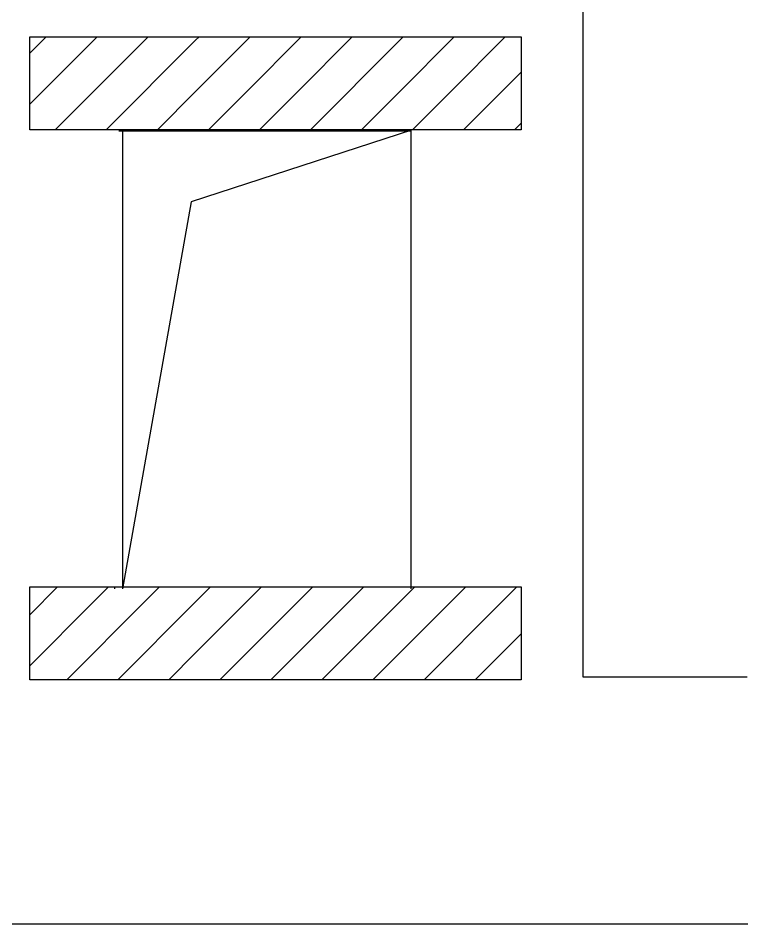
# Model space of a CAD drawing. Header units: metres. Extents: x 12344 to 15640, y 19388 to 21151.
# Drawn here: x 12850 to 13708, y 19484 to 20548 of the extents above; entities that cross this region are included whole.
import ezdxf

# ---------------------------------------------------------------- set-up
doc = ezdxf.new("R2010")
doc.units = ezdxf.units.M

msp = doc.modelspace()

# ---------------------------------------------------------------- linework, layer by layer
for p, q in [((13513.59, 20682.65), (13513.59, 19774.11)), ((12863.27, 20507.08), (12882.43, 20526.24)), ((12878.37, 20462.18), (12942.43, 20526.24)), ((12938.37, 20462.18), (13002.43, 20526.24)), ((13058.37, 20462.18), (13122.43, 20526.24)), ((13058.37, 20522.18), (13062.43, 20526.24)), ((13118.37, 20462.18), (13182.43, 20526.24)), ((13178.37, 20462.18), (13242.43, 20526.24)), ((13298.37, 20462.18), (13362.43, 20526.24)), ((13298.37, 20522.18), (13302.43, 20526.24)), ((13358.37, 20462.18), (13422.43, 20526.24)), ((12953.34, 20417.14), (13058.37, 20522.18)), ((13058.37, 20522.18), (13058.37, 20522.18)), ((13193.34, 20417.14), (13298.37, 20522.18)), ((13298.37, 20522.18), (13298.37, 20522.18)), ((13418.37, 20462.18), (13440.99, 20484.8)), ((12863.27, 20447.08), (12878.37, 20462.18)), ((12878.37, 20462.18), (12878.37, 20462.18)), ((12893.34, 20417.14), (12938.37, 20462.18)), ((12938.37, 20462.18), (12938.37, 20462.18)), ((13013.34, 20417.14), (13058.37, 20462.18)), ((13058.37, 20462.18), (13058.37, 20462.18)), ((13073.34, 20417.14), (13118.37, 20462.18)), ((13118.37, 20462.18), (13118.37, 20462.18)), ((13133.34, 20417.14), (13178.37, 20462.18)), ((13178.37, 20462.18), (13178.37, 20462.18)), ((13253.34, 20417.14), (13298.37, 20462.18)), ((13298.37, 20462.18), (13298.37, 20462.18)), ((13313.34, 20417.14), (13358.37, 20462.18)), ((13358.37, 20462.18), (13358.37, 20462.18)), ((13373.34, 20417.14), (13418.37, 20462.18)), ((13418.37, 20462.18), (13418.37, 20462.18)), ((12972.35, 20417.14), (12972.35, 19877.57)), ((13433.34, 20417.14), (13440.99, 20424.8)), ((13311.87, 20415.4), (12968.11, 20415.4)), ((13311.87, 19877.57), (13311.87, 20415.4)), ((12863.27, 19847.08), (12895.95, 19879.75)), ((12938.37, 19862.18), (12955.95, 19879.75)), ((12963.28, 19877.57), (12963.28, 19879.4)), ((12998.37, 19862.18), (13015.95, 19879.75)), ((13058.37, 19802.18), (13135.95, 19879.75)), ((13058.37, 19862.18), (13075.95, 19879.75)), ((13178.37, 19862.18), (13195.95, 19879.75)), ((13238.37, 19862.18), (13255.95, 19879.75)), ((13298.37, 19802.18), (13375.95, 19879.75)), ((13298.37, 19862.18), (13315.95, 19879.75)), ((13418.37, 19862.18), (13435.95, 19879.75)), ((12863.27, 19787.08), (12938.37, 19862.18)), ((12906.85, 19770.65), (12998.37, 19862.18)), ((12938.37, 19862.18), (12938.37, 19862.18)), ((12966.85, 19770.65), (13058.37, 19862.18)), ((12998.37, 19862.18), (12998.37, 19862.18)), ((13058.37, 19862.18), (13058.37, 19862.18)), ((13086.85, 19770.65), (13178.37, 19862.18)), ((13146.85, 19770.65), (13238.37, 19862.18)), ((13178.37, 19862.18), (13178.37, 19862.18)), ((13206.85, 19770.65), (13298.37, 19862.18)), ((13238.37, 19862.18), (13238.37, 19862.18)), ((13298.37, 19862.18), (13298.37, 19862.18)), ((13326.85, 19770.65), (13418.37, 19862.18)), ((13418.37, 19862.18), (13418.37, 19862.18)), ((13386.85, 19770.65), (13440.99, 19824.8)), ((13026.85, 19770.65), (13058.37, 19802.18)), ((13058.37, 19802.18), (13058.37, 19802.18)), ((13266.85, 19770.65), (13298.37, 19802.18)), ((13298.37, 19802.18), (13298.37, 19802.18)), ((13513.59, 19774.11), (13706.7, 19774.11)), ((12792.35, 19483.78), (13707.64, 19483.78))]:
    msp.add_line(p, q)
for points in [[(12863.27, 20417.14), (12863.27, 20526.24), (13440.99, 20526.24), (13440.99, 20417.14), (12863.27, 20417.14)], [(13313.34, 20417.14), (13053.15, 20332.29), (12972.35, 19877.57)], [(12863.27, 19770.65), (12863.27, 19879.75), (13440.99, 19879.75), (13440.99, 19770.65), (12863.27, 19770.65)]]:
    msp.add_lwpolyline(points)

doc.saveas('drawing.dxf')
